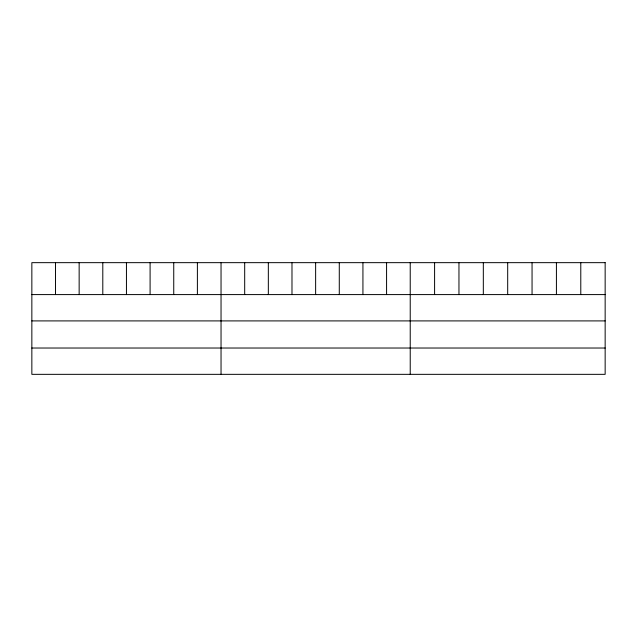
<?xml version="1.0" encoding="UTF-8"?>
<svg xmlns="http://www.w3.org/2000/svg" width="637" height="637" viewBox="0 0 637 637"><rect width="100%" height="100%" fill="white"/><g stroke="black" fill="none" stroke-linecap="round" stroke-linejoin="round"><path stroke-width="0.96" d="M31.85 294.589L605.15 294.589M31.85 320.905L605.15 320.905M31.85 348.025L605.15 348.025M580.785 262.659L580.785 294.589M556.419 262.659L556.419 294.589M532.054 262.659L532.054 294.589M507.689 262.659L507.689 294.589M483.324 262.659L483.324 294.589M458.959 262.659L458.959 294.589M434.593 262.659L434.593 294.589M410.228 262.659L410.228 374.341M386.579 262.659L386.579 294.589M362.931 262.659L362.931 294.589M339.282 262.659L339.282 294.589M315.633 262.659L315.633 294.589M291.985 262.659L291.985 294.589M268.336 262.659L268.336 294.589M244.688 262.659L244.688 294.589M221.039 262.659L221.039 374.341M197.39 262.659L197.39 294.589M173.742 262.659L173.742 294.589M150.093 262.659L150.093 294.589M126.445 262.659L126.445 294.589M102.796 262.659L102.796 294.589M79.147 262.659L79.147 294.589M55.499 262.659L55.499 294.589M605.15 262.659L31.85 262.659L31.85 374.341L605.15 374.341L605.15 262.659"/></g></svg>
